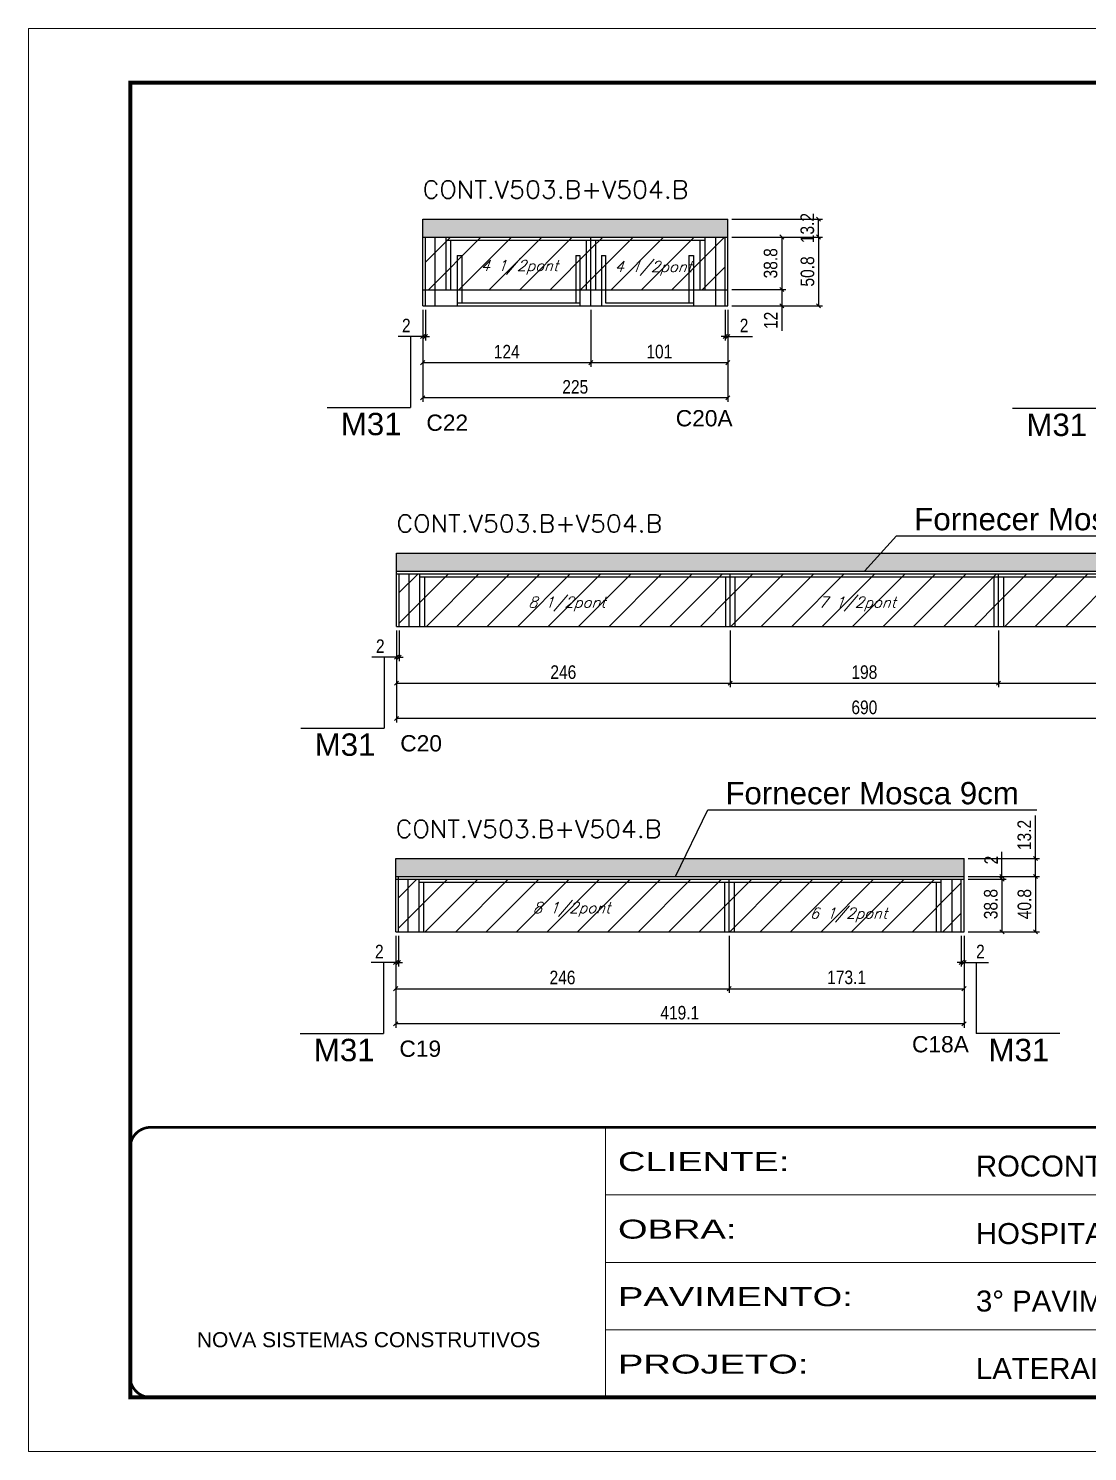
# Model space of a CAD drawing. Extents: x -21493 to -15213, y -12134 to 11887.
# Drawn here: x -16725 to -15944, y 8540 to 9590 of the extents above; entities that cross this region are included whole.
import ezdxf

# ---------------------------------------------------------------- set-up
doc = ezdxf.new("R2010")
doc.units = 0
doc.linetypes.add('CONTINUO', pattern=[0])
doc.linetypes.add('DASHED', pattern=[0.75, 0.5, -0.25])
for name, color, linetype in [('5', 5, 'Continuous'), ('COTA', 241, 'Continuous'), ('NOMENCLATURA', 7, 'Continuous'), ('Painéis', 200, 'Continuous'), ('Reaproveitamento', 251, 'Continuous'), ('SARR_2.2x7', 40, 'Continuous'), ('SARR_3.5x7', 81, 'Continuous'), ('texto', 7, 'Continuous')]:
    doc.layers.add(name, color=color, linetype=linetype)
for name, color, linetype, lineweight in [('Folhas', 255, 'Continuous', 9), ('SARRAFO DE PRESSAO', 251, 'DASHED', 9), ('Texto Seção', 7, 'Continuous', 15)]:
    doc.layers.add(name, color=color, linetype=linetype, lineweight=lineweight)
doc.styles.add('ARIAL', font='arial.ttf')
doc.styles.add('COTA TECNICA', font='techl___.ttf', dxfattribs={"height": 10})
doc.styles.add('REGUA-120', font='ROMANS.shx', dxfattribs={"height": 15})
doc.styles.add('Romans', font='romans.shx')
doc.styles.get("Standard").update_dxf_attribs({"font": 'arial.ttf'})
doc.styles.add('Tecnologia', font='')
doc.styles.get('Tecnologia').set_extended_font_data('Forgotten Futurist')
doc.dimstyles.new('PAINEL', dxfattribs={"dimtxt": 10, "dimasz": 3, "dimexe": 3, "dimexo": 3, "dimgap": 3, "dimtad": 1, "dimdec": 1, "dimzin": 12, "dimdsep": 46, "dimtxsty": 'COTA TECNICA', "dimblk1": 'OBLIQUE', "dimblk2": 'OBLIQUE', "dimsah": 1, "dimcen": 0.9, "dimclrd": 4, "dimclre": 4, "dimclrt": 240, "dimadec": 1, "dimazin": 3, "dimtfac": 1, "dimtdec": 1, "dimtmove": 0, "dimatfit": 3, "dimfxl": 1, "dimtolj": 1, "dimtzin": 12, "dimarcsym": 0})
pattern_1 = [(45, (-158644.198, -18004.242), (-11.2253202, 11.2253202), [])]
pattern_2 = [(50, (-157032.1976, -20301.392), (5.46554007, -0.47817257), [0.5715, -6.2865]), (355, (-157032.1976, -20301.392), (-1.05730264, 5.73170536), [0.4572, -5.02921753]), (100.4514447, (-157031.742, -20301.4316), (4.40823741, 5.25353256), [0.48570026, -5.34270734]), (46.1842, (-157032.1976, -20299.868), (8.13237123, -1.26126984), [0.85725, -9.42975]), (96.6355576, (-157031.52, -20299.973), (7.122124, 7.42278374), [0.7285507, -8.01406824]), (351.184151, (-157032.198, -20299.868), (7.122124, 7.42278374), [0.685799, -7.54379196]), (21, (-157031.4356, -20300.249), (4.54843174, -3.06795595), [0.5715, -6.2865]), (326, (-157031.4356, -20300.249), (1.85406085, 5.52563898), [0.4572, -5.0292]), (71.451445, (-157031.0566, -20300.5045), (6.40249258, 2.45768307), [0.48570026, -5.34269813]), (37.5, (-157032.1976, -20301.3918), (0.092658098, 2.536651166), [0, -4.96824, 0, -5.1054, 0, -5.04825]), (7.5, (-157032.1976, -20301.3918), (2.004589875, 3.005417245), [0, -2.91084, 0, -4.85394, 0, -1.92405]), (327.5, (-157033.8969, -20301.3918), (4.067717855, -0.17186232), [0, -1.905, 0, -5.9436, 0, -7.8867]), (317.5, (-157034.659, -20301.3918), (4.44387544, 0.76279473), [0, -2.4765, 0, -3.94716, 0, -5.6007])]

# ---------------------------------------------------------------- blocks, each defined once
blk = doc.blocks.new('_Oblique')
at = {"color": 0, "linetype": 'ByBlock', "lineweight": -2}
blk.add_line((-0.5, -0.5), (0.5, 0.5), dxfattribs=at)
blk = doc.blocks.new('*D121')
at = {"layer": 'COTA', "color": 4, "lineweight": -2, "ltscale": 25, "transparency": 16777216}
for p, q in [((-16434.2, 9382.4), (-16434.2, 9314.5)), ((-16209.2, 9382.4), (-16209.2, 9314.5)), ((-16209.2, 9317.5), (-16434.2, 9317.5))]:
    blk.add_line(p, q, dxfattribs=at)
at = {"layer": 'Defpoints', "color": 0, "ltscale": 25, "transparency": 16777216}
for p in [(-16434.2, 9385.4), (-16209.2, 9385.4), (-16434.2, 9317.5)]:
    blk.add_point(p, dxfattribs=at)
at = {"layer": 'COTA', "color": 4, "lineweight": -2, "ltscale": 25, "transparency": 16777216, "xscale": 3, "yscale": 3, "zscale": 3, "rotation": 180}
blk.add_blockref('_Oblique', (-16434.2, 9317.5), dxfattribs=at)
at = {"layer": 'COTA', "color": 4, "lineweight": -2, "ltscale": 25, "transparency": 16777216, "xscale": 3, "yscale": 3, "zscale": 3}
blk.add_blockref('_Oblique', (-16209.2, 9317.5), dxfattribs=at)
at = {"layer": 'COTA', "color": 240, "ltscale": 25, "transparency": 16777216, "insert": (-16321.7, 9325.6), "char_height": 10, "attachment_point": 5, "style": 'COTA TECNICA'}
blk.add_mtext('\\A1;225', dxfattribs=at)
blk = doc.blocks.new('*D122')
at = {"layer": 'COTA', "color": 4, "lineweight": -2, "ltscale": 25, "transparency": 16777216}
for p, q in [((-16434.2, 9382.4), (-16434.2, 9340.5)), ((-16310.2, 9382.4), (-16310.2, 9340.5)), ((-16434.2, 9343.5), (-16310.2, 9343.5))]:
    blk.add_line(p, q, dxfattribs=at)
at = {"layer": 'Defpoints', "color": 0, "ltscale": 25, "transparency": 16777216}
for p in [(-16434.2, 9385.4), (-16310.2, 9385.4), (-16310.2, 9343.5)]:
    blk.add_point(p, dxfattribs=at)
at = {"layer": 'COTA', "color": 4, "lineweight": -2, "ltscale": 25, "transparency": 16777216, "xscale": 3, "yscale": 3, "zscale": 3, "rotation": 180}
blk.add_blockref('_Oblique', (-16434.2, 9343.5), dxfattribs=at)
at = {"layer": 'COTA', "color": 4, "lineweight": -2, "ltscale": 25, "transparency": 16777216, "xscale": 3, "yscale": 3, "zscale": 3}
blk.add_blockref('_Oblique', (-16310.2, 9343.5), dxfattribs=at)
at = {"layer": 'COTA', "color": 240, "ltscale": 25, "transparency": 16777216, "insert": (-16372.2, 9351.6), "char_height": 10, "attachment_point": 5, "style": 'COTA TECNICA'}
blk.add_mtext('\\A1;124', dxfattribs=at)
blk = doc.blocks.new('*D123')
at = {"layer": 'COTA', "color": 4, "lineweight": -2, "ltscale": 25, "transparency": 16777216}
for p, q in [((-16310.2, 9382.4), (-16310.2, 9340.5)), ((-16209.2, 9382.4), (-16209.2, 9340.5)), ((-16310.2, 9343.5), (-16209.2, 9343.5))]:
    blk.add_line(p, q, dxfattribs=at)
at = {"layer": 'Defpoints', "color": 0, "ltscale": 25, "transparency": 16777216}
for p in [(-16310.2, 9385.4), (-16209.2, 9385.4), (-16209.2, 9343.5)]:
    blk.add_point(p, dxfattribs=at)
at = {"layer": 'COTA', "color": 4, "lineweight": -2, "ltscale": 25, "transparency": 16777216, "xscale": 3, "yscale": 3, "zscale": 3, "rotation": 180}
blk.add_blockref('_Oblique', (-16310.2, 9343.5), dxfattribs=at)
at = {"layer": 'COTA', "color": 4, "lineweight": -2, "ltscale": 25, "transparency": 16777216, "xscale": 3, "yscale": 3, "zscale": 3}
blk.add_blockref('_Oblique', (-16209.2, 9343.5), dxfattribs=at)
at = {"layer": 'COTA', "color": 240, "ltscale": 25, "transparency": 16777216, "insert": (-16259.7, 9351.6), "char_height": 10, "attachment_point": 5, "style": 'COTA TECNICA'}
blk.add_mtext('\\A1;101', dxfattribs=at)
blk = doc.blocks.new('*D799')
at = {"layer": 'COTA', "color": 4, "lineweight": -2, "ltscale": 25, "transparency": 16777216}
for p, q in [((-16206.2, 9436.2), (-16166.4, 9436.2)), ((-16169.4, 9436.2), (-16169.4, 9397.4)), ((-16206.2, 9397.4), (-16166.4, 9397.4))]:
    blk.add_line(p, q, dxfattribs=at)
at = {"layer": 'Defpoints', "color": 0, "ltscale": 25, "transparency": 16777216}
for p in [(-16209.2, 9436.2), (-16209.2, 9397.4), (-16169.4, 9397.4)]:
    blk.add_point(p, dxfattribs=at)
at = {"layer": 'COTA', "color": 4, "lineweight": -2, "ltscale": 25, "transparency": 16777216, "xscale": 3, "yscale": 3, "zscale": 3}
for p, rotation in [((-16169.4, 9436.2), 90), ((-16169.4, 9397.4), 270)]:
    blk.add_blockref('_Oblique', p, dxfattribs=dict(at, rotation=rotation))
at = {"layer": 'COTA', "color": 240, "ltscale": 25, "transparency": 16777216, "insert": (-16177.6, 9416.8), "char_height": 10, "attachment_point": 5, "rotation": 90, "style": 'COTA TECNICA'}
blk.add_mtext('\\A1;38.8', dxfattribs=at)
blk = doc.blocks.new('*D800')
at = {"layer": 'COTA', "color": 4, "lineweight": -2, "ltscale": 25, "transparency": 16777216}
for p, q in [((-16206.2, 9449.4), (-16139.3, 9449.4)), ((-16142.3, 9436.2), (-16142.3, 9449.4)), ((-16206.2, 9436.2), (-16139.3, 9436.2))]:
    blk.add_line(p, q, dxfattribs=at)
at = {"layer": 'Defpoints', "color": 0, "ltscale": 25, "transparency": 16777216}
for p in [(-16209.2, 9449.4), (-16142.3, 9449.4), (-16209.2, 9436.2)]:
    blk.add_point(p, dxfattribs=at)
at = {"layer": 'COTA', "color": 4, "lineweight": -2, "ltscale": 25, "transparency": 16777216, "xscale": 3, "yscale": 3, "zscale": 3}
for p, rotation in [((-16142.3, 9449.4), 90), ((-16142.3, 9436.2), 270)]:
    blk.add_blockref('_Oblique', p, dxfattribs=dict(at, rotation=rotation))
at = {"layer": 'COTA', "color": 240, "ltscale": 25, "transparency": 16777216, "insert": (-16150.5, 9442.8), "char_height": 10, "attachment_point": 5, "rotation": 90, "style": 'COTA TECNICA'}
blk.add_mtext('\\A1;13.2', dxfattribs=at)
blk = doc.blocks.new('*D124')
at = {"layer": 'COTA', "color": 4, "lineweight": -2, "ltscale": 25, "transparency": 16777216}
for p, q in [((-16211.2, 9382.4), (-16211.2, 9359.9)), ((-16209.2, 9382.4), (-16209.2, 9359.9)), ((-16211.2, 9362.9), (-16214.2, 9362.9)), ((-16211.2, 9362.9), (-16209.2, 9362.9)), ((-16209.2, 9362.9), (-16191.1, 9362.9))]:
    blk.add_line(p, q, dxfattribs=at)
at = {"layer": 'Defpoints', "color": 0, "ltscale": 25, "transparency": 16777216}
for p in [(-16211.2, 9385.4), (-16209.2, 9385.4), (-16209.2, 9362.9)]:
    blk.add_point(p, dxfattribs=at)
at = {"layer": 'COTA', "color": 4, "lineweight": -2, "ltscale": 25, "transparency": 16777216, "xscale": 3, "yscale": 3, "zscale": 3}
blk.add_blockref('_Oblique', (-16211.2, 9362.9), dxfattribs=at)
at = {"layer": 'COTA', "color": 4, "lineweight": -2, "ltscale": 25, "transparency": 16777216, "xscale": 3, "yscale": 3, "zscale": 3, "rotation": 180}
blk.add_blockref('_Oblique', (-16209.2, 9362.9), dxfattribs=at)
at = {"layer": 'COTA', "color": 240, "ltscale": 25, "transparency": 16777216, "insert": (-16197.2, 9370.9), "char_height": 10, "attachment_point": 5, "style": 'COTA TECNICA'}
blk.add_mtext('\\A1;2', dxfattribs=at)
blk = doc.blocks.new('*D125')
at = {"layer": 'COTA', "color": 4, "lineweight": -2, "ltscale": 25, "transparency": 16777216}
for p, q in [((-16434.2, 9382.4), (-16434.2, 9359.9)), ((-16432.2, 9382.4), (-16432.2, 9359.9)), ((-16434.2, 9362.9), (-16452.3, 9362.9)), ((-16432.2, 9362.9), (-16434.2, 9362.9)), ((-16432.2, 9362.9), (-16429.2, 9362.9))]:
    blk.add_line(p, q, dxfattribs=at)
at = {"layer": 'Defpoints', "color": 0, "ltscale": 25, "transparency": 16777216}
for p in [(-16434.2, 9385.4), (-16432.2, 9385.4), (-16434.2, 9362.9)]:
    blk.add_point(p, dxfattribs=at)
at = {"layer": 'COTA', "color": 4, "lineweight": -2, "ltscale": 25, "transparency": 16777216, "xscale": 3, "yscale": 3, "zscale": 3}
blk.add_blockref('_Oblique', (-16434.2, 9362.9), dxfattribs=at)
at = {"layer": 'COTA', "color": 4, "lineweight": -2, "ltscale": 25, "transparency": 16777216, "xscale": 3, "yscale": 3, "zscale": 3, "rotation": 180}
blk.add_blockref('_Oblique', (-16432.2, 9362.9), dxfattribs=at)
at = {"layer": 'COTA', "color": 240, "ltscale": 25, "transparency": 16777216, "insert": (-16446.3, 9370.9), "char_height": 10, "attachment_point": 5, "style": 'COTA TECNICA'}
blk.add_mtext('\\A1;2', dxfattribs=at)
blk = doc.blocks.new('*D766')
at = {"layer": 'COTA', "color": 4, "lineweight": -2, "ltscale": 25, "transparency": 16777216}
for p, q in [((-16206.2, 9397.4), (-16166.4, 9397.4)), ((-16169.4, 9397.4), (-16169.4, 9385.4)), ((-16206.2, 9385.4), (-16166.4, 9385.4)), ((-16169.4, 9385.4), (-16169.4, 9367))]:
    blk.add_line(p, q, dxfattribs=at)
at = {"layer": 'Defpoints', "color": 0, "ltscale": 25, "transparency": 16777216}
for p in [(-16209.2, 9397.4), (-16209.2, 9385.4), (-16169.4, 9385.4)]:
    blk.add_point(p, dxfattribs=at)
at = {"layer": 'COTA', "color": 4, "lineweight": -2, "ltscale": 25, "transparency": 16777216, "xscale": 3, "yscale": 3, "zscale": 3}
for p, rotation in [((-16169.4, 9397.4), 90), ((-16169.4, 9385.4), 270)]:
    blk.add_blockref('_Oblique', p, dxfattribs=dict(at, rotation=rotation))
at = {"layer": 'COTA', "color": 240, "ltscale": 25, "transparency": 16777216, "insert": (-16177.5, 9374.7), "char_height": 10, "attachment_point": 5, "rotation": 90, "style": 'COTA TECNICA'}
blk.add_mtext('\\A1;12', dxfattribs=at)
blk = doc.blocks.new('*D767')
at = {"layer": 'COTA', "color": 4, "lineweight": -2, "ltscale": 25, "transparency": 16777216}
for p, q in [((-16206.2, 9436.2), (-16139.3, 9436.2)), ((-16142.3, 9436.2), (-16142.3, 9385.4)), ((-16206.2, 9385.4), (-16139.3, 9385.4))]:
    blk.add_line(p, q, dxfattribs=at)
at = {"layer": 'Defpoints', "color": 0, "ltscale": 25, "transparency": 16777216}
for p in [(-16209.2, 9436.2), (-16209.2, 9385.4), (-16142.3, 9385.4)]:
    blk.add_point(p, dxfattribs=at)
at = {"layer": 'COTA', "color": 4, "lineweight": -2, "ltscale": 25, "transparency": 16777216, "xscale": 3, "yscale": 3, "zscale": 3}
for p, rotation in [((-16142.3, 9436.2), 90), ((-16142.3, 9385.4), 270)]:
    blk.add_blockref('_Oblique', p, dxfattribs=dict(at, rotation=rotation))
at = {"layer": 'COTA', "color": 240, "ltscale": 25, "transparency": 16777216, "insert": (-16150.4, 9410.8), "char_height": 10, "attachment_point": 5, "rotation": 90, "style": 'COTA TECNICA'}
blk.add_mtext('\\A1;50.8', dxfattribs=at)
blk = doc.blocks.new('*D773')
at = {"layer": 'COTA', "color": 4, "lineweight": -2, "ltscale": 25, "transparency": 16777216}
for p, q in [((-16453.5, 9145.9), (-16453.5, 9078)), ((-15763.5, 9145.9), (-15763.5, 9078)), ((-15763.5, 9081), (-16453.5, 9081))]:
    blk.add_line(p, q, dxfattribs=at)
at = {"layer": 'Defpoints', "color": 0, "ltscale": 25, "transparency": 16777216}
for p in [(-16453.5, 9148.9), (-15763.5, 9148.9), (-16453.5, 9081)]:
    blk.add_point(p, dxfattribs=at)
at = {"layer": 'COTA', "color": 4, "lineweight": -2, "ltscale": 25, "transparency": 16777216, "xscale": 3, "yscale": 3, "zscale": 3, "rotation": 180}
blk.add_blockref('_Oblique', (-16453.5, 9081), dxfattribs=at)
at = {"layer": 'COTA', "color": 4, "lineweight": -2, "ltscale": 25, "transparency": 16777216, "xscale": 3, "yscale": 3, "zscale": 3}
blk.add_blockref('_Oblique', (-15763.5, 9081), dxfattribs=at)
at = {"layer": 'COTA', "color": 240, "ltscale": 25, "transparency": 16777216, "insert": (-16108.5, 9089.1), "char_height": 10, "attachment_point": 5, "style": 'COTA TECNICA'}
blk.add_mtext('\\A1;690', dxfattribs=at)
blk = doc.blocks.new('*D774')
at = {"layer": 'COTA', "color": 4, "lineweight": -2, "ltscale": 25, "transparency": 16777216}
for p, q in [((-16453.5, 9145.9), (-16453.5, 9104)), ((-16207.5, 9145.9), (-16207.5, 9104)), ((-16453.5, 9107), (-16207.5, 9107))]:
    blk.add_line(p, q, dxfattribs=at)
at = {"layer": 'Defpoints', "color": 0, "ltscale": 25, "transparency": 16777216}
for p in [(-16453.5, 9148.9), (-16207.5, 9148.9), (-16207.5, 9107)]:
    blk.add_point(p, dxfattribs=at)
at = {"layer": 'COTA', "color": 4, "lineweight": -2, "ltscale": 25, "transparency": 16777216, "xscale": 3, "yscale": 3, "zscale": 3, "rotation": 180}
blk.add_blockref('_Oblique', (-16453.5, 9107), dxfattribs=at)
at = {"layer": 'COTA', "color": 4, "lineweight": -2, "ltscale": 25, "transparency": 16777216, "xscale": 3, "yscale": 3, "zscale": 3}
blk.add_blockref('_Oblique', (-16207.5, 9107), dxfattribs=at)
at = {"layer": 'COTA', "color": 240, "ltscale": 25, "transparency": 16777216, "insert": (-16330.5, 9115.1), "char_height": 10, "attachment_point": 5, "style": 'COTA TECNICA'}
blk.add_mtext('\\A1;246', dxfattribs=at)
blk = doc.blocks.new('*D775')
at = {"layer": 'COTA', "color": 4, "lineweight": -2, "ltscale": 25, "transparency": 16777216}
for p, q in [((-16207.5, 9145.9), (-16207.5, 9104)), ((-16009.5, 9145.9), (-16009.5, 9104)), ((-16207.5, 9107), (-16009.5, 9107))]:
    blk.add_line(p, q, dxfattribs=at)
at = {"layer": 'Defpoints', "color": 0, "ltscale": 25, "transparency": 16777216}
for p in [(-16207.5, 9148.9), (-16009.5, 9148.9), (-16009.5, 9107)]:
    blk.add_point(p, dxfattribs=at)
at = {"layer": 'COTA', "color": 4, "lineweight": -2, "ltscale": 25, "transparency": 16777216, "xscale": 3, "yscale": 3, "zscale": 3, "rotation": 180}
blk.add_blockref('_Oblique', (-16207.5, 9107), dxfattribs=at)
at = {"layer": 'COTA', "color": 4, "lineweight": -2, "ltscale": 25, "transparency": 16777216, "xscale": 3, "yscale": 3, "zscale": 3}
blk.add_blockref('_Oblique', (-16009.5, 9107), dxfattribs=at)
at = {"layer": 'COTA', "color": 240, "ltscale": 25, "transparency": 16777216, "insert": (-16108.5, 9115.1), "char_height": 10, "attachment_point": 5, "style": 'COTA TECNICA'}
blk.add_mtext('\\A1;198', dxfattribs=at)
blk = doc.blocks.new('*D776')
at = {"layer": 'COTA', "color": 4, "lineweight": -2, "ltscale": 25, "transparency": 16777216}
for p, q in [((-16009.5, 9145.9), (-16009.5, 9104)), ((-15763.5, 9145.9), (-15763.5, 9104)), ((-16009.5, 9107), (-15763.5, 9107))]:
    blk.add_line(p, q, dxfattribs=at)
at = {"layer": 'Defpoints', "color": 0, "ltscale": 25, "transparency": 16777216}
for p in [(-16009.5, 9148.9), (-15763.5, 9148.9), (-15763.5, 9107)]:
    blk.add_point(p, dxfattribs=at)
at = {"layer": 'COTA', "color": 4, "lineweight": -2, "ltscale": 25, "transparency": 16777216, "xscale": 3, "yscale": 3, "zscale": 3, "rotation": 180}
blk.add_blockref('_Oblique', (-16009.5, 9107), dxfattribs=at)
at = {"layer": 'COTA', "color": 4, "lineweight": -2, "ltscale": 25, "transparency": 16777216, "xscale": 3, "yscale": 3, "zscale": 3}
blk.add_blockref('_Oblique', (-15763.5, 9107), dxfattribs=at)
at = {"layer": 'COTA', "color": 240, "ltscale": 25, "transparency": 16777216, "insert": (-15886.5, 9115.1), "char_height": 10, "attachment_point": 5, "style": 'COTA TECNICA'}
blk.add_mtext('\\A1;246', dxfattribs=at)
blk = doc.blocks.new('*D780')
at = {"layer": 'COTA', "color": 4, "lineweight": -2, "ltscale": 25, "transparency": 16777216}
for p, q in [((-16453.5, 9145.9), (-16453.5, 9123.3)), ((-16451.5, 9145.9), (-16451.5, 9123.3)), ((-16453.5, 9126.3), (-16471.6, 9126.3)), ((-16451.5, 9126.3), (-16453.5, 9126.3)), ((-16451.5, 9126.3), (-16448.5, 9126.3))]:
    blk.add_line(p, q, dxfattribs=at)
at = {"layer": 'Defpoints', "color": 0, "ltscale": 25, "transparency": 16777216}
for p in [(-16453.5, 9148.9), (-16451.5, 9148.9), (-16453.5, 9126.3)]:
    blk.add_point(p, dxfattribs=at)
at = {"layer": 'COTA', "color": 4, "lineweight": -2, "ltscale": 25, "transparency": 16777216, "xscale": 3, "yscale": 3, "zscale": 3}
blk.add_blockref('_Oblique', (-16453.5, 9126.3), dxfattribs=at)
at = {"layer": 'COTA', "color": 4, "lineweight": -2, "ltscale": 25, "transparency": 16777216, "xscale": 3, "yscale": 3, "zscale": 3, "rotation": 180}
blk.add_blockref('_Oblique', (-16451.5, 9126.3), dxfattribs=at)
at = {"layer": 'COTA', "color": 240, "ltscale": 25, "transparency": 16777216, "insert": (-16465.5, 9134.3), "char_height": 10, "attachment_point": 5, "style": 'COTA TECNICA'}
blk.add_mtext('\\A1;2', dxfattribs=at)
blk = doc.blocks.new('*D781')
at = {"layer": 'COTA', "color": 4, "lineweight": -2, "ltscale": 25, "transparency": 16777216}
for p, q in [((-16454.1, 8920.6), (-16454.1, 8852.7)), ((-16035, 8920.6), (-16035, 8852.7)), ((-16035, 8855.7), (-16454.1, 8855.7))]:
    blk.add_line(p, q, dxfattribs=at)
at = {"layer": 'Defpoints', "color": 0, "ltscale": 25, "transparency": 16777216}
for p in [(-16454.1, 8923.6), (-16035, 8923.6), (-16454.1, 8855.7)]:
    blk.add_point(p, dxfattribs=at)
at = {"layer": 'COTA', "color": 4, "lineweight": -2, "ltscale": 25, "transparency": 16777216, "xscale": 3, "yscale": 3, "zscale": 3, "rotation": 180}
blk.add_blockref('_Oblique', (-16454.1, 8855.7), dxfattribs=at)
at = {"layer": 'COTA', "color": 4, "lineweight": -2, "ltscale": 25, "transparency": 16777216, "xscale": 3, "yscale": 3, "zscale": 3}
blk.add_blockref('_Oblique', (-16035, 8855.7), dxfattribs=at)
at = {"layer": 'COTA', "color": 240, "ltscale": 25, "transparency": 16777216, "insert": (-16244.6, 8863.8), "char_height": 10, "attachment_point": 5, "style": 'COTA TECNICA'}
blk.add_mtext('\\A1;419.1', dxfattribs=at)
blk = doc.blocks.new('*D782')
at = {"layer": 'COTA', "color": 4, "lineweight": -2, "ltscale": 25, "transparency": 16777216}
for p, q in [((-16454.1, 8920.6), (-16454.1, 8878.6)), ((-16208.1, 8920.6), (-16208.1, 8878.6)), ((-16454.1, 8881.6), (-16208.1, 8881.6))]:
    blk.add_line(p, q, dxfattribs=at)
at = {"layer": 'Defpoints', "color": 0, "ltscale": 25, "transparency": 16777216}
for p in [(-16454.1, 8923.6), (-16208.1, 8923.6), (-16208.1, 8881.6)]:
    blk.add_point(p, dxfattribs=at)
at = {"layer": 'COTA', "color": 4, "lineweight": -2, "ltscale": 25, "transparency": 16777216, "xscale": 3, "yscale": 3, "zscale": 3, "rotation": 180}
blk.add_blockref('_Oblique', (-16454.1, 8881.6), dxfattribs=at)
at = {"layer": 'COTA', "color": 4, "lineweight": -2, "ltscale": 25, "transparency": 16777216, "xscale": 3, "yscale": 3, "zscale": 3}
blk.add_blockref('_Oblique', (-16208.1, 8881.6), dxfattribs=at)
at = {"layer": 'COTA', "color": 240, "ltscale": 25, "transparency": 16777216, "insert": (-16331.1, 8889.8), "char_height": 10, "attachment_point": 5, "style": 'COTA TECNICA'}
blk.add_mtext('\\A1;246', dxfattribs=at)
blk = doc.blocks.new('*D118')
at = {"layer": 'COTA', "color": 4, "lineweight": -2, "ltscale": 25, "transparency": 16777216}
for p, q in [((-16208.1, 8920.6), (-16208.1, 8878.6)), ((-16035, 8920.6), (-16035, 8878.6)), ((-16208.1, 8881.6), (-16035, 8881.6))]:
    blk.add_line(p, q, dxfattribs=at)
at = {"layer": 'Defpoints', "color": 0, "ltscale": 25, "transparency": 16777216}
for p in [(-16208.1, 8923.6), (-16035, 8923.6), (-16035, 8881.6)]:
    blk.add_point(p, dxfattribs=at)
at = {"layer": 'COTA', "color": 4, "lineweight": -2, "ltscale": 25, "transparency": 16777216, "xscale": 3, "yscale": 3, "zscale": 3, "rotation": 180}
blk.add_blockref('_Oblique', (-16208.1, 8881.6), dxfattribs=at)
at = {"layer": 'COTA', "color": 4, "lineweight": -2, "ltscale": 25, "transparency": 16777216, "xscale": 3, "yscale": 3, "zscale": 3}
blk.add_blockref('_Oblique', (-16035, 8881.6), dxfattribs=at)
at = {"layer": 'COTA', "color": 240, "ltscale": 25, "transparency": 16777216, "insert": (-16121.6, 8889.9), "char_height": 10, "attachment_point": 5, "style": 'COTA TECNICA'}
blk.add_mtext('\\A1;173.1', dxfattribs=at)
blk = doc.blocks.new('*D783')
at = {"layer": 'COTA', "color": 4, "lineweight": -2, "ltscale": 25, "transparency": 16777216}
for p, q in [((-16032, 8962.4), (-16004, 8962.4)), ((-16007, 8962.4), (-16007, 8923.6)), ((-16032, 8923.6), (-16004, 8923.6))]:
    blk.add_line(p, q, dxfattribs=at)
at = {"layer": 'Defpoints', "color": 0, "ltscale": 25, "transparency": 16777216}
for p in [(-16035, 8962.4), (-16035, 8923.6), (-16007, 8923.6)]:
    blk.add_point(p, dxfattribs=at)
at = {"layer": 'COTA', "color": 4, "lineweight": -2, "ltscale": 25, "transparency": 16777216, "xscale": 3, "yscale": 3, "zscale": 3}
for p, rotation in [((-16007, 8962.4), 90), ((-16007, 8923.6), 270)]:
    blk.add_blockref('_Oblique', p, dxfattribs=dict(at, rotation=rotation))
at = {"layer": 'COTA', "color": 240, "ltscale": 25, "transparency": 16777216, "insert": (-16015.2, 8944), "char_height": 10, "attachment_point": 5, "rotation": 90, "style": 'COTA TECNICA'}
blk.add_mtext('\\A1;38.8', dxfattribs=at)
blk = doc.blocks.new('*D784')
at = {"layer": 'COTA', "color": 4, "lineweight": -2, "ltscale": 25, "transparency": 16777216}
for p, q in [((-15982.3, 8977.6), (-15982.3, 9009.4)), ((-16032, 8977.6), (-15979.3, 8977.6)), ((-15982.3, 8964.4), (-15982.3, 8977.6)), ((-16032, 8964.4), (-15979.3, 8964.4))]:
    blk.add_line(p, q, dxfattribs=at)
at = {"layer": 'Defpoints', "color": 0, "ltscale": 25, "transparency": 16777216}
for p in [(-16035, 8977.6), (-15982.3, 8977.6), (-16035, 8964.4)]:
    blk.add_point(p, dxfattribs=at)
at = {"layer": 'COTA', "color": 4, "lineweight": -2, "ltscale": 25, "transparency": 16777216, "xscale": 3, "yscale": 3, "zscale": 3}
for p, rotation in [((-15982.3, 8977.6), 90), ((-15982.3, 8964.4), 270)]:
    blk.add_blockref('_Oblique', p, dxfattribs=dict(at, rotation=rotation))
at = {"layer": 'COTA', "color": 240, "ltscale": 25, "transparency": 16777216, "insert": (-15990.5, 8995), "char_height": 10, "attachment_point": 5, "rotation": 90, "style": 'COTA TECNICA'}
blk.add_mtext('\\A1;13.2', dxfattribs=at)
blk = doc.blocks.new('*D785')
at = {"layer": 'COTA', "color": 4, "lineweight": -2, "ltscale": 25, "transparency": 16777216}
for p, q in [((-16037, 8920.6), (-16037, 8898)), ((-16035, 8920.6), (-16035, 8898)), ((-16037, 8901), (-16040, 8901)), ((-16037, 8901), (-16035, 8901)), ((-16035, 8901), (-16016.9, 8901))]:
    blk.add_line(p, q, dxfattribs=at)
at = {"layer": 'Defpoints', "color": 0, "ltscale": 25, "transparency": 16777216}
for p in [(-16037, 8923.6), (-16035, 8923.6), (-16035, 8901)]:
    blk.add_point(p, dxfattribs=at)
at = {"layer": 'COTA', "color": 4, "lineweight": -2, "ltscale": 25, "transparency": 16777216, "xscale": 3, "yscale": 3, "zscale": 3}
blk.add_blockref('_Oblique', (-16037, 8901), dxfattribs=at)
at = {"layer": 'COTA', "color": 4, "lineweight": -2, "ltscale": 25, "transparency": 16777216, "xscale": 3, "yscale": 3, "zscale": 3, "rotation": 180}
blk.add_blockref('_Oblique', (-16035, 8901), dxfattribs=at)
at = {"layer": 'COTA', "color": 240, "ltscale": 25, "transparency": 16777216, "insert": (-16022.9, 8909), "char_height": 10, "attachment_point": 5, "style": 'COTA TECNICA'}
blk.add_mtext('\\A1;2', dxfattribs=at)
blk = doc.blocks.new('*D786')
at = {"layer": 'COTA', "color": 4, "lineweight": -2, "ltscale": 25, "transparency": 16777216}
for p, q in [((-16454.1, 8920.6), (-16454.1, 8898)), ((-16452.1, 8920.6), (-16452.1, 8898)), ((-16454.1, 8901), (-16472.2, 8901)), ((-16452.1, 8901), (-16454.1, 8901)), ((-16452.1, 8901), (-16449.1, 8901))]:
    blk.add_line(p, q, dxfattribs=at)
at = {"layer": 'Defpoints', "color": 0, "ltscale": 25, "transparency": 16777216}
for p in [(-16454.1, 8923.6), (-16452.1, 8923.6), (-16454.1, 8901)]:
    blk.add_point(p, dxfattribs=at)
at = {"layer": 'COTA', "color": 4, "lineweight": -2, "ltscale": 25, "transparency": 16777216, "xscale": 3, "yscale": 3, "zscale": 3}
blk.add_blockref('_Oblique', (-16454.1, 8901), dxfattribs=at)
at = {"layer": 'COTA', "color": 4, "lineweight": -2, "ltscale": 25, "transparency": 16777216, "xscale": 3, "yscale": 3, "zscale": 3, "rotation": 180}
blk.add_blockref('_Oblique', (-16452.1, 8901), dxfattribs=at)
at = {"layer": 'COTA', "color": 240, "ltscale": 25, "transparency": 16777216, "insert": (-16466.2, 8909), "char_height": 10, "attachment_point": 5, "style": 'COTA TECNICA'}
blk.add_mtext('\\A1;2', dxfattribs=at)
blk = doc.blocks.new('*D803')
at = {"layer": 'COTA', "color": 4, "lineweight": -2, "ltscale": 25, "transparency": 16777216}
for p, q in [((-16007, 8964.4), (-16007, 8982.5)), ((-16032, 8964.4), (-16004, 8964.4)), ((-16032, 8962.4), (-16004, 8962.4)), ((-16007, 8962.4), (-16007, 8964.4)), ((-16007, 8962.4), (-16007, 8959.4))]:
    blk.add_line(p, q, dxfattribs=at)
at = {"layer": 'Defpoints', "color": 0, "ltscale": 25, "transparency": 16777216}
for p in [(-16035, 8964.4), (-16035, 8962.4), (-16007, 8964.4)]:
    blk.add_point(p, dxfattribs=at)
at = {"layer": 'COTA', "color": 4, "lineweight": -2, "ltscale": 25, "transparency": 16777216, "xscale": 3, "yscale": 3, "zscale": 3}
for p, rotation in [((-16007, 8964.4), 270), ((-16007, 8962.4), 90)]:
    blk.add_blockref('_Oblique', p, dxfattribs=dict(at, rotation=rotation))
at = {"layer": 'COTA', "color": 240, "ltscale": 25, "transparency": 16777216, "insert": (-16015, 8976.5), "char_height": 10, "attachment_point": 5, "rotation": 90, "style": 'COTA TECNICA'}
blk.add_mtext('\\A1;2', dxfattribs=at)
blk = doc.blocks.new('*D804')
at = {"layer": 'COTA', "color": 4, "lineweight": -2, "ltscale": 25, "transparency": 16777216}
for p, q in [((-16032, 8964.4), (-15979.3, 8964.4)), ((-15982.3, 8964.4), (-15982.3, 8923.6)), ((-16032, 8923.6), (-15979.3, 8923.6))]:
    blk.add_line(p, q, dxfattribs=at)
at = {"layer": 'Defpoints', "color": 0, "ltscale": 25, "transparency": 16777216}
for p in [(-16035, 8964.4), (-16035, 8923.6), (-15982.3, 8923.6)]:
    blk.add_point(p, dxfattribs=at)
at = {"layer": 'COTA', "color": 4, "lineweight": -2, "ltscale": 25, "transparency": 16777216, "xscale": 3, "yscale": 3, "zscale": 3}
for p, rotation in [((-15982.3, 8964.4), 90), ((-15982.3, 8923.6), 270)]:
    blk.add_blockref('_Oblique', p, dxfattribs=dict(at, rotation=rotation))
at = {"layer": 'COTA', "color": 240, "ltscale": 25, "transparency": 16777216, "insert": (-15990.4, 8944), "char_height": 10, "attachment_point": 5, "rotation": 90, "style": 'COTA TECNICA'}
blk.add_mtext('\\A1;40.8', dxfattribs=at)
blk = doc.blocks.new('9999999999')
at = {"color": 30, "linetype": 'CONTINUO'}
for p, q in [((98564.6, 34230.2), (98564.6, 34429.4)), ((98564.6, 34379.6), (99584, 34379.6)), ((98564.6, 34329.8), (99488, 34329.8)), ((98564.6, 34280), (99488, 34280))]:
    blk.add_line(p, q, dxfattribs=at)
at = {"color": 30, "linetype": 'CONTINUO', "const_width": 2}
blk.add_lwpolyline([(99584, 34230.2), (99584, 34414.4, 0.414214), (99569, 34429.4), (98229, 34429.4, 0.414214), (98214, 34414.4), (98214, 34245.2, 0.414214), (98229, 34230.2), (99584, 34230.2)], format="xyb", dxfattribs=at)
at = {"layer": 'Folhas'}
blk.add_lwpolyline([(98139, 34190.2), (99624, 34190.2), (99624, 35240.2), (98139, 35240.2)], close=True, dxfattribs=at)
at = {"layer": 'Folhas', "color": 30, "const_width": 3}
blk.add_lwpolyline([(98214, 34230.2), (99584, 34230.2), (99584, 35200.2), (98214, 35200.2)], close=True, dxfattribs=at)
at = {"color": 7, "linetype": 'Continuous', "ltscale": 5, "style": 'ARIAL'}
for s, height, p in [('ROCONTEC', 15.48, (98837.7, 34393.1)), ('HOSPITAL ASSUNÇÃO', 15.483, (98837.7, 34343.3)), ('3° PAVIMENTO', 15.483, (98837.7, 34293.5)), ('NOVA SISTEMAS CONSTRUTIVOS', 11.059, (98263.2, 34267.2)), ('LATERAIS DE VIGAS', 15.483, (98837.7, 34243.7))]:
    blk.add_text(s, height=height, dxfattribs=at).set_placement(p)
at = {"layer": 'Folhas', "color": 7, "style": 'Tecnologia', "width": 1.5}
for s, p in [('CLIENTE:', (98573.7, 34397.2)), ('OBRA:', (98573.7, 34347.3)), ('PAVIMENTO:', (98573.7, 34297.5)), ('PROJETO:', (98573.7, 34247.7))]:
    blk.add_text(s, height=14, dxfattribs=at).set_placement(p)

msp = doc.modelspace()

# ---------------------------------------------------------------- hatches: boundary and pattern name
at = {"layer": 'COTA', "linetype": 'ByBlock'}
h = msp.add_hatch(dxfattribs=at)
h.set_pattern_fill('AR-CONC', color=256, scale=0.03)
h.set_pattern_definition([(50, (-155807.7023, -23743.274), (5.46554007, -0.47817257), [0.5715, -6.2865]), (355, (-155807.7023, -23743.274), (-1.05730264, 5.73170536), [0.4572, -5.02921753]), (100.4514447, (-155807.247, -23743.3137), (4.40823741, 5.25353256), [0.48570026, -5.34270734]), (46.1842, (-155807.702, -23741.75), (8.13237123, -1.26126984), [0.85725, -9.42975]), (96.6355576, (-155807.0246, -23741.855), (7.122124, 7.42278374), [0.7285507, -8.01406824]), (351.184151, (-155807.702, -23741.75), (7.122124, 7.42278374), [0.685799, -7.54379196]), (21, (-155806.9403, -23742.131), (4.54843174, -3.06795595), [0.5715, -6.2865]), (326, (-155806.9403, -23742.131), (1.85406085, 5.52563898), [0.4572, -5.0292]), (71.451445, (-155806.561, -23742.3866), (6.40249258, 2.45768307), [0.48570026, -5.34269813]), (37.5, (-155807.7023, -23743.2739), (0.092658098, 2.536651166), [0, -4.96824, 0, -5.1054, 0, -5.04825]), (7.5, (-155807.7023, -23743.274), (2.004589875, 3.005417245), [0, -2.91084, 0, -4.85394, 0, -1.92405]), (327.5, (-155809.4015, -23743.2739), (4.067717855, -0.17186232), [0, -1.905, 0, -5.9436, 0, -7.8867]), (317.5, (-155810.1635, -23743.274), (4.44387544, 0.76279473), [0, -2.4765, 0, -3.94716, 0, -5.6007])])
h.paths.add_polyline_path([(-16209.21, 9436.15), (-16209.21, 9449.35), (-16434.21, 9449.35), (-16434.21, 9436.15)])
h = msp.add_hatch(dxfattribs=at)
h.set_pattern_fill('AR-CONC', color=256, scale=0.03)
h.set_pattern_definition(pattern_2)
h.paths.add_polyline_path([(-16453.48, 9202.95), (-16453.48, 9189.75), (-15763.48, 9189.75), (-15763.48, 9202.95)])
h = msp.add_hatch(dxfattribs=at)
h.set_pattern_fill('AR-CONC', color=256, scale=0.03)
h.set_pattern_definition(pattern_2)
h.paths.add_polyline_path([(-16034.99, 8964.42), (-16034.99, 8977.62), (-16454.11, 8977.62), (-16454.11, 8964.42)])
at = {"layer": 'Reaproveitamento', "ltscale": 25}
h = msp.add_hatch(dxfattribs=at)
h.set_pattern_fill('ANSI31', color=256, scale=5)
h.set_pattern_definition(pattern_1)
h.paths.add_polyline_path([(-16310.21, 9397.35), (-16310.21, 9436.15), (-16432.21, 9436.15), (-16432.21, 9397.35)])
h.paths.add_polyline_path([(-16399.42, 9405.81), (-16331.8, 9405.81), (-16326.3, 9421.79), (-16393.92, 9421.79)], flags=24)
h = msp.add_hatch(dxfattribs=at)
h.set_pattern_fill('ANSI31', color=256, scale=5)
h.set_pattern_definition(pattern_1)
h.paths.add_polyline_path([(-16211.21, 9397.35), (-16211.21, 9436.15), (-16310.21, 9436.15), (-16310.21, 9397.35)])
h.paths.add_polyline_path([(-16300.73, 9405.12), (-16233.12, 9405.12), (-16227.62, 9421.09), (-16295.23, 9421.09)], flags=24)
h = msp.add_hatch(dxfattribs=at)
h.set_pattern_fill('ANSI31', color=256, scale=5)
h.set_pattern_definition(pattern_1)
h.paths.add_polyline_path([(-16207.48, 9148.95), (-16207.48, 9187.75), (-16451.48, 9187.75), (-16451.48, 9148.95)])
h.paths.add_polyline_path([(-16364.24, 9157.41), (-16296.62, 9157.41), (-16291.12, 9173.38), (-16358.74, 9173.38)], flags=24)
h = msp.add_hatch(dxfattribs=at)
h.set_pattern_fill('ANSI31', color=256, scale=5)
h.set_pattern_definition(pattern_1)
h.paths.add_polyline_path([(-16009.48, 9148.95), (-16009.48, 9187.75), (-16207.48, 9187.75), (-16207.48, 9148.95)])
h.paths.add_polyline_path([(-16150.6, 9157.41), (-16082.98, 9157.41), (-16077.48, 9173.38), (-16145.1, 9173.38)], flags=24)
h = msp.add_hatch(dxfattribs=at)
h.set_pattern_fill('ANSI31', color=256, scale=5)
h.set_pattern_definition(pattern_1)
h.paths.add_polyline_path([(-15765.48, 9148.95), (-15765.48, 9187.75), (-16009.48, 9187.75), (-16009.48, 9148.95)])
h.paths.add_polyline_path([(-15925.49, 9157.41), (-15857.87, 9157.41), (-15852.37, 9173.38), (-15919.99, 9173.38)], flags=24)
h = msp.add_hatch(dxfattribs=at)
h.set_pattern_fill('ANSI31', color=256, scale=5)
h.set_pattern_definition(pattern_1)
h.paths.add_polyline_path([(-16452.11, 8962.42), (-16452.11, 8923.62), (-16208.11, 8923.62), (-16208.11, 8962.42)])
h.paths.add_polyline_path([(-16360.76, 8932.09), (-16293.14, 8932.09), (-16287.64, 8948.06), (-16355.26, 8948.06)], flags=24)
h = msp.add_hatch(dxfattribs=at)
h.set_pattern_fill('ANSI31', color=256, scale=5)
h.set_pattern_definition(pattern_1)
h.paths.add_polyline_path([(-16208.11, 8962.42), (-16208.11, 8923.62), (-16036.99, 8923.62), (-16036.99, 8962.42)])
h.paths.add_polyline_path([(-16156.49, 8927.99), (-16089.25, 8927.99), (-16083.75, 8943.97), (-16150.99, 8943.97)], flags=24)

# ---------------------------------------------------------------- linework, layer by layer
at = {"layer": 'COTA', "linetype": 'ByBlock'}
for p, q in [((-16434.21, 9449.35), (-16209.21, 9449.35)), ((-16434.21, 9436.15), (-16434.21, 9449.35)), ((-16434.21, 9449.35), (-16209.21, 9449.35)), ((-16209.21, 9436.15), (-16209.21, 9449.35)), ((-16453.48, 9202.95), (-15763.48, 9202.95)), ((-16453.48, 9189.75), (-16453.48, 9202.95)), ((-16453.48, 9202.95), (-15763.48, 9202.95)), ((-16454.11, 8977.62), (-16034.99, 8977.62)), ((-16454.11, 8964.42), (-16454.11, 8977.62)), ((-16454.11, 8977.62), (-16034.99, 8977.62)), ((-16034.99, 8964.42), (-16034.99, 8977.62))]:
    msp.add_line(p, q, dxfattribs=at)
at = {"layer": 'NOMENCLATURA', "linetype": 'Continuous'}
for p, q in [((-16443.27, 9362.86), (-16443.27, 9310.46)), ((-16504.76, 9310.46), (-16443.27, 9310.46)), ((-15999.21, 9309.86), (-15937.71, 9309.86)), ((-16462.53, 9126.31), (-16462.53, 9073.91)), ((-16524.03, 9073.91), (-16462.53, 9073.91)), ((-16463.17, 8900.99), (-16463.17, 8848.59)), ((-16025.94, 8900.99), (-16025.94, 8848.59)), ((-16524.66, 8848.59), (-16463.17, 8848.59)), ((-15964.45, 8848.59), (-16025.94, 8848.59))]:
    msp.add_line(p, q, dxfattribs=at)
at = {"layer": 'Painéis'}
for p, q in [((-16434.21, 9436.15), (-16209.21, 9436.15)), ((-16434.21, 9397.35), (-16209.21, 9397.35)), ((-16434.21, 9385.35), (-16209.21, 9385.35)), ((-16453.48, 9187.75), (-15763.48, 9187.75)), ((-16453.48, 9148.95), (-15763.48, 9148.95)), ((-16454.11, 8964.42), (-16034.99, 8964.42)), ((-16454.11, 8962.42), (-16034.99, 8962.42)), ((-16454.11, 8923.62), (-16034.99, 8923.62))]:
    msp.add_line(p, q, dxfattribs=at)
at = {"layer": 'Painéis', "ltscale": 25}
for p, q in [((-16434.21, 9385.35), (-16434.21, 9436.15)), ((-16432.21, 9385.35), (-16432.21, 9436.15)), ((-16310.21, 9385.35), (-16310.21, 9436.15)), ((-16211.21, 9385.35), (-16211.21, 9436.15)), ((-16209.21, 9385.35), (-16209.21, 9436.15)), ((-16453.48, 9187.75), (-16453.48, 9189.75)), ((-16453.48, 9189.75), (-15763.48, 9189.75)), ((-16453.48, 9148.95), (-16453.48, 9187.75)), ((-16451.48, 9148.95), (-16451.48, 9187.75)), ((-16207.48, 9148.95), (-16207.48, 9187.75)), ((-16009.48, 9148.95), (-16009.48, 9187.75)), ((-16454.11, 8923.62), (-16454.11, 8964.42)), ((-16452.11, 8923.62), (-16452.11, 8964.42)), ((-16208.11, 8923.62), (-16208.11, 8962.42)), ((-16036.99, 8923.62), (-16036.99, 8962.42)), ((-16034.99, 8923.62), (-16034.99, 8964.42))]:
    msp.add_line(p, q, dxfattribs=at)
at = {"layer": 'SARR_2.2x7', "linetype": 'Continuous'}
for p, q in [((-16425.21, 9436.15), (-16425.21, 9385.35)), ((-16417.21, 9433.95), (-16226.21, 9433.95)), ((-16218.21, 9436.15), (-16218.21, 9385.35)), ((-16408.71, 9387.55), (-16318.41, 9387.55)), ((-16299.48, 9387.55), (-16234.41, 9387.55)), ((-16408.71, 9385.35), (-16318.41, 9385.35)), ((-16302.28, 9385.35), (-16234.41, 9385.35)), ((-16444.48, 9187.75), (-16444.48, 9148.95)), ((-16436.48, 9185.55), (-15780.48, 9185.55)), ((-16445.11, 8962.42), (-16445.11, 8923.62)), ((-16437.11, 8960.22), (-16051.99, 8960.22)), ((-16043.99, 8962.42), (-16043.99, 8923.62))]:
    msp.add_line(p, q, dxfattribs=at)
at = {"layer": 'SARR_3.5x7'}
for p, q in [((-16417.21, 9436.15), (-16417.21, 9397.35)), ((-16413.71, 9433.95), (-16413.71, 9397.35)), ((-16313.71, 9433.95), (-16313.71, 9397.35)), ((-16306.71, 9433.95), (-16306.71, 9397.35)), ((-16229.71, 9433.95), (-16229.71, 9397.35)), ((-16226.21, 9436.15), (-16226.21, 9397.35)), ((-16408.71, 9422.52), (-16408.71, 9385.35)), ((-16408.71, 9422.52), (-16405.21, 9422.52)), ((-16405.21, 9422.52), (-16405.21, 9387.55)), ((-16321.21, 9422.52), (-16318.41, 9422.52)), ((-16321.21, 9422.52), (-16321.21, 9387.55)), ((-16318.41, 9422.52), (-16318.41, 9385.35)), ((-16302.28, 9422.52), (-16302.28, 9385.35)), ((-16302.28, 9422.52), (-16299.48, 9422.52)), ((-16299.48, 9422.52), (-16299.48, 9387.55)), ((-16237.91, 9422.52), (-16237.91, 9387.55)), ((-16237.91, 9422.52), (-16234.41, 9422.52)), ((-16234.41, 9422.52), (-16234.41, 9385.35)), ((-16436.48, 9187.75), (-16436.48, 9148.95)), ((-16432.98, 9185.55), (-16432.98, 9148.95)), ((-16210.98, 9185.55), (-16210.98, 9148.95)), ((-16203.98, 9185.55), (-16203.98, 9148.95)), ((-16012.98, 9185.55), (-16012.98, 9148.95)), ((-16005.98, 9185.55), (-16005.98, 9148.95)), ((-16437.11, 8962.42), (-16437.11, 8923.62)), ((-16433.61, 8960.22), (-16433.61, 8923.62)), ((-16211.61, 8960.22), (-16211.61, 8923.62)), ((-16204.61, 8960.22), (-16204.61, 8923.62)), ((-16055.49, 8960.22), (-16055.49, 8923.62)), ((-16051.99, 8962.42), (-16051.99, 8923.62))]:
    msp.add_line(p, q, dxfattribs=at)

# ---------------------------------------------------------------- block references
at = {"layer": 'SARRAFO DE PRESSAO', "color": 6, "linetype": 'ByBlock'}
msp.add_blockref('9999999999', (-114863.89, -25650.12), dxfattribs=at)

# ---------------------------------------------------------------- texts
at = {"layer": '5', "linetype": 'Continuous'}
for s, p in [('C22', (-16431.47, 9293.2)), ('C20A', (-16247.57, 9296.5)), ('C20', (-16450.74, 9056.65)), ('C19', (-16451.37, 8831.33)), ('C18A', (-16073.35, 8834.63))]:
    msp.add_text(s, height=12, rotation=359.99996, dxfattribs=at).set_placement(p)
at = {"layer": 'NOMENCLATURA', "linetype": 'Continuous'}
for s, p in [('M31', (-16494.58, 9289.98)), ('M31', (-15989.02, 9289.38)), ('Fornecer Mosca 9cm', (-16071.69, 9219.82)), ('M31', (-16513.84, 9053.43)), ('Fornecer Mosca 9cm', (-16210.99, 9017.63)), ('M31', (-16514.48, 8828.11)), ('M31', (-16016.95, 8828.11))]:
    msp.add_text(s, height=16.5, dxfattribs=at).set_placement(p)
at = {"layer": 'texto', "color": 2, "char_height": 8, "attachment_point": 5, "style": 'Romans'}
for s, insert in [('{\\Q19;\\C256;4 1/2pont}', (-16362.85, 9413.8)), ('{\\Q19;\\C256;4 1/2pont}', (-16264.17, 9413.11)), ('{\\Q19;\\C256;8 1/2pont}', (-16327.87, 9165.4)), ('{\\Q19;\\C256;7 1/2pont}', (-16113.73, 9165.4)), ('{\\Q19;\\C256;8 1/2pont}', (-16324.39, 8940.07)), ('{\\Q19;\\C256;6 1/2pont}', (-16120.18, 8935.98))]:
    msp.add_mtext(s, dxfattribs=dict(at, insert=insert))
at = {"layer": 'Texto Seção', "style": 'REGUA-120', "width": 1.05}
for p in [(-16434.23, 9464.73), (-16453.5, 9218.32), (-16454.13, 8993)]:
    msp.add_text('CONT.V503.B+V504.B', height=13, dxfattribs=at).set_placement(p)

# ---------------------------------------------------------------- dimensions: what is measured, and where the dimension line sits
at = {"layer": 'COTA', "ltscale": 25}
for base, p1, p2, picture, middle in [((-16142.29, 9449.35), (-16209.21, 9436.15), (-16209.21, 9449.35), '*D800', (-16142.29, 9442.75)), ((-16169.4, 9397.35), (-16209.21, 9436.15), (-16209.21, 9397.35), '*D799', (-16169.4, 9416.75)), ((-15982.29, 8977.62), (-16034.99, 8964.42), (-16034.99, 8977.62), '*D784', (-15982.29, 8994.99)), ((-16007, 8923.62), (-16034.99, 8962.42), (-16034.99, 8923.62), '*D783', (-16007, 8944.02))]:
    dim = msp.add_linear_dim(base=base, p1=p1, p2=p2, angle=90, dimstyle='PAINEL', dxfattribs=at)
    dim.commit()
    dim.dimension.update_dxf_attribs({"geometry": picture, "text_midpoint": middle, "dimtype": 160})
for base, p1, p2, picture, middle in [((-16142.29, 9385.35), (-16209.21, 9436.15), (-16209.21, 9385.35), '*D767', (-16150.42, 9410.75)), ((-16169.4, 9385.35), (-16209.21, 9397.35), (-16209.21, 9385.35), '*D766', (-16177.46, 9374.69)), ((-16007, 8964.42), (-16034.99, 8962.42), (-16034.99, 8964.42), '*D803', (-16015, 8976.48)), ((-15982.29, 8923.62), (-16034.99, 8964.42), (-16034.99, 8923.62), '*D804', (-15990.41, 8944.02))]:
    dim = msp.add_linear_dim(base=base, p1=p1, p2=p2, angle=90, dimstyle='PAINEL', dxfattribs=at)
    dim.commit()
    dim.dimension.update_dxf_attribs({"geometry": picture, "text_midpoint": middle})
for base, p1, p2, picture, middle in [((-16434.21, 9362.86), (-16432.21, 9385.35), (-16434.21, 9385.35), '*D125', (-16446.27, 9370.86)), ((-16434.21, 9317.53), (-16209.21, 9385.35), (-16434.21, 9385.35), '*D121', (-16321.71, 9325.64)), ((-16310.21, 9343.52), (-16434.21, 9385.35), (-16310.21, 9385.35), '*D122', (-16372.21, 9351.59)), ((-16209.21, 9362.86), (-16211.21, 9385.35), (-16209.21, 9385.35), '*D124', (-16197.16, 9370.86)), ((-16453.48, 9126.31), (-16451.48, 9148.95), (-16453.48, 9148.95), '*D780', (-16465.53, 9134.31)), ((-16453.48, 9080.98), (-15763.48, 9148.95), (-16453.48, 9148.95), '*D773', (-16108.48, 9089.12)), ((-16207.48, 9106.97), (-16453.48, 9148.95), (-16207.48, 9148.95), '*D774', (-16330.48, 9115.07)), ((-16009.48, 9106.97), (-16207.48, 9148.95), (-16009.48, 9148.95), '*D775', (-16108.48, 9115.07)), ((-16454.11, 8900.99), (-16452.11, 8923.62), (-16454.11, 8923.62), '*D786', (-16466.17, 8908.99)), ((-16454.11, 8855.66), (-16034.99, 8923.62), (-16454.11, 8923.62), '*D781', (-16244.55, 8863.76)), ((-16208.11, 8881.65), (-16454.11, 8923.62), (-16208.11, 8923.62), '*D782', (-16331.11, 8889.75)), ((-16034.99, 8900.99), (-16036.99, 8923.62), (-16034.99, 8923.62), '*D785', (-16022.94, 8908.99))]:
    dim = msp.add_linear_dim(base=base, p1=p1, p2=p2, dimstyle='PAINEL', dxfattribs=at)
    dim.commit()
    dim.dimension.update_dxf_attribs({"geometry": picture, "text_midpoint": middle})
for base, p1, p2, picture, middle in [((-16209.21, 9343.52), (-16310.21, 9385.35), (-16209.21, 9385.35), '*D123', (-16259.71, 9351.62)), ((-15763.48, 9106.97), (-16009.48, 9148.95), (-15763.48, 9148.95), '*D776', (-15886.48, 9115.07)), ((-16034.99, 8881.65), (-16208.11, 8923.62), (-16034.99, 8923.62), '*D118', (-16121.55, 8889.87))]:
    dim = msp.add_linear_dim(base=base, p1=p1, p2=p2, dimstyle='PAINEL', override={"dimtmove": 1}, dxfattribs=at)
    dim.commit()
    dim.dimension.update_dxf_attribs({"geometry": picture, "text_midpoint": middle})

# ---------------------------------------------------------------- leaders
for points in [[(-16108.48, 9189.75), (-16084.69, 9215.68), (-15841.95, 9215.68)], [(-16247.78, 8964.42), (-16223.99, 9013.5), (-15981.24, 9013.5)]]:
    msp.add_leader(points, dimstyle='PAINEL', override={"dimgap": 3, "dimtad": 0}, dxfattribs=at)

doc.saveas('drawing.dxf')
